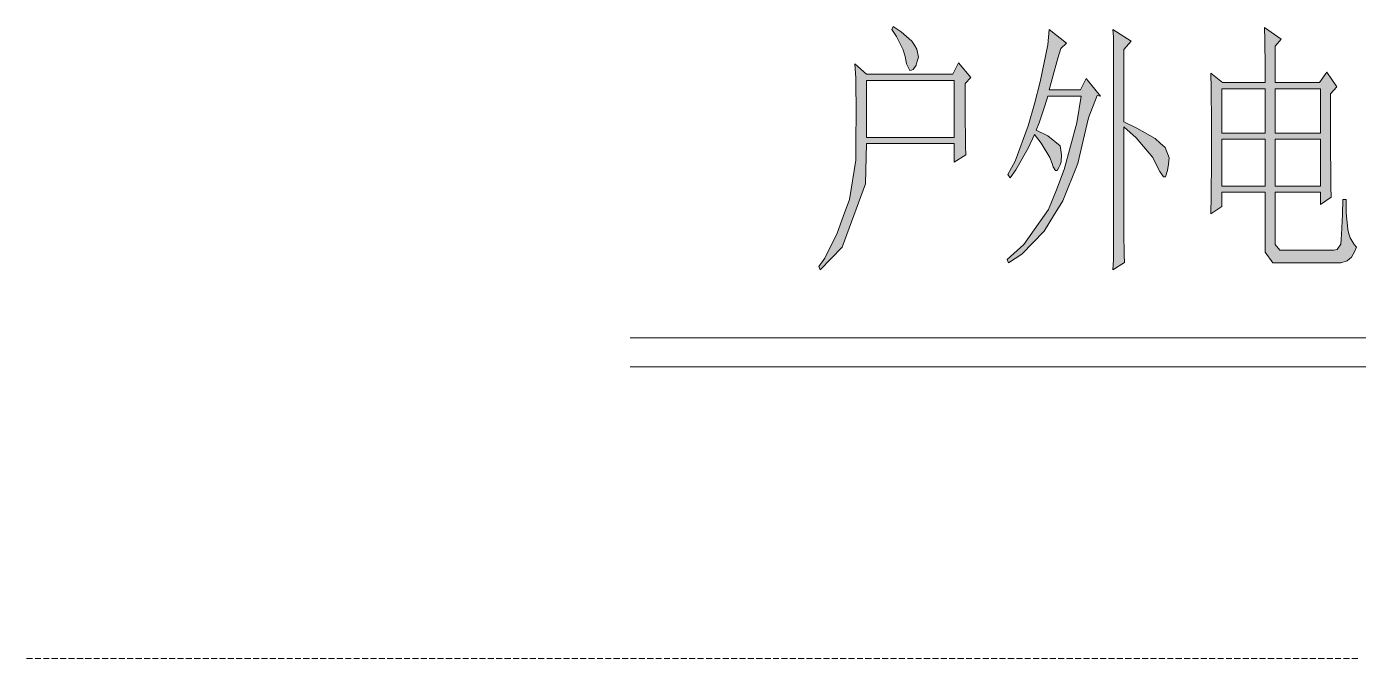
# Model space of a CAD drawing. Header units: millimetres. Extents: x -4415 to 173792, y -78716 to 47289.
# Drawn here: x 9236 to 15349, y -55595 to -52694 of the extents above; entities that cross this region are included whole.
import ezdxf

# ---------------------------------------------------------------- set-up
doc = ezdxf.new("R2010")
doc.units = ezdxf.units.MM

msp = doc.modelspace()

# ---------------------------------------------------------------- hatches: boundary and pattern name
h = msp.add_hatch(color=0)
h.dxf.hatch_style = 2
h.paths.add_polyline_path([(13214.8, -52693.7), (13251.3, -52717.3), (13299.6, -52760.3), (13311.4, -52778.5), (13323.3, -52797.9), (13329.7, -52834.4), (13324.3, -52852.6), (13320, -52870.9), (13306.1, -52890.2), (13297.5, -52893.4), (13290, -52895.5), (13275, -52864.4), (13268.5, -52831.1), (13259.9, -52800), (13229.9, -52738.8), (13208.4, -52707.7)])
h = msp.add_hatch(color=0)
h.dxf.hatch_style = 2
h.paths.add_polyline_path([(13929.8, -52707.7), (14010.3, -52769.9), (13983.5, -52793.6), (13970.6, -52838.7), (13943.7, -52934.2), (13929.8, -52983.6), (14073.6, -52983.6), (14099.4, -52932), (14166, -53012.6), (14149.9, -53010.4), (14110.1, -53112.4), (14086.5, -53216.5), (14061.8, -53321.7), (13993.1, -53494.6), (13950.2, -53563.3), (13907.2, -53633), (13804.2, -53739.3), (13744.1, -53778), (13737.6, -53762.9), (13813.8, -53694.2), (13926.6, -53534.3), (13963.1, -53443), (13999.6, -53350.7), (14056.5, -53136), (14076.9, -53012.6), (13923.3, -53012.6), (13910.5, -53057.6), (13883.6, -53136), (13870.7, -53169.3), (13923.3, -53195.1), (13980.2, -53241.2), (13983.5, -53261.6), (13986.7, -53282), (13985.6, -53315.3), (13980.2, -53328.2), (13974.9, -53341), (13966.3, -53355), (13963.1, -53355), (13958.8, -53355), (13948, -53337.8), (13943.7, -53321.7), (13933, -53294.9), (13893.3, -53228.3), (13863.2, -53188.6), (13833.2, -53251.9), (13777.3, -53351.8), (13750.5, -53388.3), (13740.8, -53373.3), (13774.1, -53312.1), (13834.2, -53148.9), (13862.2, -53048), (13889, -52947.1), (13923.3, -52777.5)])
h = msp.add_hatch(color=0)
h.dxf.hatch_style = 2
h.paths.add_polyline_path([(14273.3, -53154.3), (14273.3, -53577.2), (14273.3, -53641.6), (14274.4, -53741.5), (14276.5, -53776.9), (14222.8, -53810.2), (14225, -53765.1), (14226.1, -53661), (14226.1, -53600.8), (14226.1, -52907.4), (14226.1, -52840.8), (14225, -52741), (14222.8, -52707.7), (14306.6, -52760.3), (14273.3, -52798.9), (14273.3, -53130.6), (14332.3, -53159.6), (14416.1, -53207.9), (14439.7, -53228.3), (14462.2, -53248.7), (14481.6, -53297), (14477.3, -53326), (14473, -53353.9), (14464.4, -53382.9), (14459, -53382.9), (14454.7, -53382.9), (14437.5, -53359.3), (14425.7, -53335.7), (14406.4, -53294.9), (14329.1, -53204.7)])
h = msp.add_hatch(color=0)
h.paths.add_polyline_path([(14921.7, -52950.3), (14921.7, -52881.6), (14919.5, -52754.9), (14918.5, -52698), (14994.7, -52750.6), (14967.9, -52783.9), (14967.9, -52950.3), (15170.7, -52950.3), (15204, -52903.1), (15251.3, -52969.6), (15221.2, -53002.9), (15221.2, -53192.9), (15223.3, -53430.2), (15224.4, -53477.4), (15175, -53510.7), (15175, -53453.8), (14967.9, -53453.8), (14967.9, -53668.5), (14967.9, -53694.2), (14988.3, -53720), (15008.6, -53720), (15237.3, -53720), (15252.3, -53717.8), (15269.5, -53693.2), (15270.6, -53670.6), (15272.7, -53648.1), (15275.9, -53556.8), (15278.1, -53488.1), (15294.2, -53488.1), (15294.2, -53547.2), (15300.6, -53625.5), (15306, -53644.8), (15311.4, -53663.1), (15329.6, -53694.2), (15341.4, -53706), (15333.9, -53725.4), (15317.8, -53752.2), (15308.2, -53760.8), (15297.4, -53769.4), (15269.5, -53778), (15251.3, -53778), (14991.5, -53778), (14957.1, -53778), (14921.7, -53729.7), (14921.7, -53682.4), (14921.7, -53453.8), (14722, -53453.8), (14722, -53520.3), (14672.6, -53553.6), (14673.7, -53473.1), (14675.9, -53306.7), (14675.9, -53220.8), (14675.9, -53136), (14673.7, -52979.3), (14672.6, -52907.4), (14725.2, -52950.3)])
h.paths.add_polyline_path([(14967.9, -53211.2), (14967.9, -53425.9), (15175, -53425.9), (15175, -53211.2)])
h.paths.add_polyline_path([(14722, -53211.2), (14722, -53425.9), (14921.7, -53425.9), (14921.7, -53211.2)])
h.paths.add_polyline_path([(14967.9, -52979.3), (14967.9, -53183.2), (15175, -53183.2), (15175, -52979.3)])
h.paths.add_polyline_path([(14722, -52979.3), (14722, -53183.2), (14921.7, -53183.2), (14921.7, -52979.3)])
h = msp.add_hatch(color=0)
h.paths.add_polyline_path([(13038.8, -52864.4), (13091.4, -52911.7), (13487.5, -52911.7), (13514.3, -52860.1), (13571.2, -52926.7), (13544.4, -52954.6), (13544.4, -53078), (13545.5, -53242.3), (13547.6, -53283.1), (13493.9, -53316.4), (13493.9, -53230.5), (13091.4, -53230.5), (13087.1, -53416.2), (12979.7, -53706), (12878.8, -53810.2), (12872.4, -53796.2), (12900.3, -53757.6), (12957.2, -53642.7), (12985.1, -53565.4), (13013, -53488.1), (13043.1, -53307.8), (13043.1, -53204.7), (13044.1, -53100.6), (13042, -52931)])
h.paths.add_polyline_path([(13091.4, -52940.6), (13091.4, -53202.6), (13493.9, -53202.6), (13493.9, -52940.6)])

# ---------------------------------------------------------------- linework, layer by layer
at = {"color": 0, "lineweight": 0}
for points in [[(13214.8, -52693.7), (13251.3, -52717.3), (13299.6, -52760.3), (13311.4, -52778.5), (13323.3, -52797.9), (13329.7, -52834.4), (13324.3, -52852.6), (13320, -52870.9), (13306.1, -52890.2), (13297.5, -52893.4), (13290, -52895.5), (13275, -52864.4), (13268.5, -52831.1), (13259.9, -52800), (13229.9, -52738.8), (13208.4, -52707.7)], [(13929.8, -52707.7), (14010.3, -52769.9), (13983.5, -52793.6), (13970.6, -52838.7), (13943.7, -52934.2), (13929.8, -52983.6), (14073.6, -52983.6), (14099.4, -52932), (14166, -53012.6), (14149.9, -53010.4), (14110.1, -53112.4), (14086.5, -53216.5), (14061.8, -53321.7), (13993.1, -53494.6), (13950.2, -53563.3), (13907.2, -53633), (13804.2, -53739.3), (13744.1, -53778), (13737.6, -53762.9), (13813.8, -53694.2), (13926.6, -53534.3), (13963.1, -53443), (13999.6, -53350.7), (14056.5, -53136), (14076.9, -53012.6), (13923.3, -53012.6), (13910.5, -53057.6), (13883.6, -53136), (13870.7, -53169.3), (13923.3, -53195.1), (13980.2, -53241.2), (13983.5, -53261.6), (13986.7, -53282), (13985.6, -53315.3), (13980.2, -53328.2), (13974.9, -53341), (13966.3, -53355), (13963.1, -53355), (13958.8, -53355), (13948, -53337.8), (13943.7, -53321.7), (13933, -53294.9), (13893.3, -53228.3), (13863.2, -53188.6), (13833.2, -53251.9), (13777.3, -53351.8), (13750.5, -53388.3), (13740.8, -53373.3), (13774.1, -53312.1), (13834.2, -53148.9), (13862.2, -53048), (13889, -52947.1), (13923.3, -52777.5)], [(14273.3, -53154.3), (14273.3, -53577.2), (14273.3, -53641.6), (14274.4, -53741.5), (14276.5, -53776.9), (14222.8, -53810.2), (14225, -53765.1), (14226.1, -53661), (14226.1, -53600.8), (14226.1, -52907.4), (14226.1, -52840.8), (14225, -52741), (14222.8, -52707.7), (14306.6, -52760.3), (14273.3, -52798.9), (14273.3, -53130.6), (14332.3, -53159.6), (14416.1, -53207.9), (14439.7, -53228.3), (14462.2, -53248.7), (14481.6, -53297), (14477.3, -53326), (14473, -53353.9), (14464.4, -53382.9), (14459, -53382.9), (14454.7, -53382.9), (14437.5, -53359.3), (14425.7, -53335.7), (14406.4, -53294.9), (14329.1, -53204.7)], [(14921.7, -52950.3), (14921.7, -52881.6), (14919.5, -52754.9), (14918.5, -52698), (14994.7, -52750.6), (14967.9, -52783.9), (14967.9, -52950.3), (15170.7, -52950.3), (15204, -52903.1), (15251.3, -52969.6), (15221.2, -53002.9), (15221.2, -53192.9), (15223.3, -53430.2), (15224.4, -53477.4), (15175, -53510.7), (15175, -53453.8), (14967.9, -53453.8), (14967.9, -53668.5), (14967.9, -53694.2), (14988.3, -53720), (15008.6, -53720), (15237.3, -53720), (15252.3, -53717.8), (15269.5, -53693.2), (15270.6, -53670.6), (15272.7, -53648.1), (15275.9, -53556.8), (15278.1, -53488.1), (15294.2, -53488.1), (15294.2, -53547.2), (15300.6, -53625.5), (15306, -53644.8), (15311.4, -53663.1), (15329.6, -53694.2), (15341.4, -53706), (15333.9, -53725.4), (15317.8, -53752.2), (15308.2, -53760.8), (15297.4, -53769.4), (15269.5, -53778), (15251.3, -53778), (14991.5, -53778), (14957.1, -53778), (14921.7, -53729.7), (14921.7, -53682.4), (14921.7, -53453.8), (14722, -53453.8), (14722, -53520.3), (14672.6, -53553.6), (14673.7, -53473.1), (14675.9, -53306.7), (14675.9, -53220.8), (14675.9, -53136), (14673.7, -52979.3), (14672.6, -52907.4), (14725.2, -52950.3)], [(13038.8, -52864.4), (13091.4, -52911.7), (13487.5, -52911.7), (13514.3, -52860.1), (13571.2, -52926.7), (13544.4, -52954.6), (13544.4, -53078), (13545.5, -53242.3), (13547.6, -53283.1), (13493.9, -53316.4), (13493.9, -53230.5), (13091.4, -53230.5), (13087.1, -53416.2), (12979.7, -53706), (12878.8, -53810.2), (12872.4, -53796.2), (12900.3, -53757.6), (12957.2, -53642.7), (12985.1, -53565.4), (13013, -53488.1), (13043.1, -53307.8), (13043.1, -53204.7), (13044.1, -53100.6), (13042, -52931)], [(13091.4, -52940.6), (13091.4, -53202.6), (13493.9, -53202.6), (13493.9, -52940.6)], [(14722, -52979.3), (14722, -53183.2), (14921.7, -53183.2), (14921.7, -52979.3)], [(14967.9, -52979.3), (14967.9, -53183.2), (15175, -53183.2), (15175, -52979.3)], [(14722, -53211.2), (14722, -53425.9), (14921.7, -53425.9), (14921.7, -53211.2)], [(14967.9, -53211.2), (14967.9, -53425.9), (15175, -53425.9), (15175, -53211.2)]]:
    msp.add_lwpolyline(points, close=True, dxfattribs=at)
for points in [[(12007.2, -54122.6), (19136.2, -54122.6)], [(12007.2, -54255.7), (19136.2, -54255.7)], [(9263.3, -55595.4), (9236.5, -55595.4)], [(9301.9, -55595.4), (9275.1, -55595.4)], [(9340.6, -55595.4), (9313.7, -55595.4)], [(9379.2, -55595.4), (9351.3, -55595.4)], [(9417.9, -55595.4), (9390, -55595.4)], [(9456.5, -55595.4), (9428.6, -55595.4)], [(9495.2, -55595.4), (9467.3, -55595.4)], [(9533.8, -55595.4), (9505.9, -55595.4)], [(9571.4, -55595.4), (9544.6, -55595.4)], [(9610, -55595.4), (9583.2, -55595.4)], [(9648.7, -55595.4), (9620.8, -55595.4)], [(9687.3, -55595.4), (9659.4, -55595.4)], [(9726, -55595.4), (9698.1, -55595.4)], [(9764.6, -55595.4), (9736.7, -55595.4)], [(9803.3, -55595.4), (9775.4, -55595.4)], [(9840.8, -55595.4), (9814, -55595.4)], [(9879.5, -55595.4), (9852.6, -55595.4)], [(9918.1, -55595.4), (9891.3, -55595.4)], [(9956.8, -55595.4), (9928.9, -55595.4)], [(9995.4, -55595.4), (9967.5, -55595.4)], [(10034.1, -55595.4), (10006.2, -55595.4)], [(10072.7, -55595.4), (10044.8, -55595.4)], [(10110.3, -55595.4), (10083.4, -55595.4)], [(10148.9, -55595.4), (10122.1, -55595.4)], [(10187.6, -55595.4), (10160.7, -55595.4)], [(10226.2, -55595.4), (10198.3, -55595.4)], [(10264.9, -55595.4), (10237, -55595.4)], [(10303.5, -55595.4), (10275.6, -55595.4)], [(10342.2, -55595.4), (10314.2, -55595.4)], [(10380.8, -55595.4), (10352.9, -55595.4)], [(10418.4, -55595.4), (10391.5, -55595.4)], [(10457, -55595.4), (10430.2, -55595.4)], [(10495.7, -55595.4), (10468.8, -55595.4)], [(10534.3, -55595.4), (10506.4, -55595.4)], [(10573, -55595.4), (10545, -55595.4)], [(10611.6, -55595.4), (10583.7, -55595.4)], [(10650.3, -55595.4), (10622.3, -55595.4)], [(10687.8, -55595.4), (10661, -55595.4)], [(10726.5, -55595.4), (10699.6, -55595.4)], [(10765.1, -55595.4), (10738.3, -55595.4)], [(10803.8, -55595.4), (10775.9, -55595.4)], [(10842.4, -55595.4), (10814.5, -55595.4)], [(10881.1, -55595.4), (10853.1, -55595.4)], [(10919.7, -55595.4), (10891.8, -55595.4)], [(10958.3, -55595.4), (10930.4, -55595.4)], [(10995.9, -55595.4), (10969.1, -55595.4)], [(11034.6, -55595.4), (11007.7, -55595.4)], [(11073.2, -55595.4), (11046.4, -55595.4)], [(11111.9, -55595.4), (11083.9, -55595.4)], [(11150.5, -55595.4), (11122.6, -55595.4)], [(11189.1, -55595.4), (11161.2, -55595.4)], [(11227.8, -55595.4), (11199.9, -55595.4)], [(11265.4, -55595.4), (11238.5, -55595.4)], [(11304, -55595.4), (11277.2, -55595.4)], [(11342.7, -55595.4), (11315.8, -55595.4)], [(11381.3, -55595.4), (11353.4, -55595.4)], [(11419.9, -55595.4), (11392, -55595.4)], [(11458.6, -55595.4), (11430.7, -55595.4)], [(11497.2, -55595.4), (11469.3, -55595.4)], [(11535.9, -55595.4), (11508, -55595.4)], [(11573.5, -55595.4), (11546.6, -55595.4)], [(11612.1, -55595.4), (11585.3, -55595.4)], [(11650.8, -55595.4), (11623.9, -55595.4)], [(11689.4, -55595.4), (11661.5, -55595.4)], [(11728, -55595.4), (11700.1, -55595.4)], [(11766.7, -55595.4), (11738.8, -55595.4)], [(11805.3, -55595.4), (11777.4, -55595.4)], [(11842.9, -55595.4), (11816.1, -55595.4)], [(11881.6, -55595.4), (11854.7, -55595.4)], [(11920.2, -55595.4), (11893.4, -55595.4)], [(11958.8, -55595.4), (11930.9, -55595.4)], [(11997.5, -55595.4), (11969.6, -55595.4)], [(12036.1, -55595.4), (12008.2, -55595.4)], [(12074.8, -55595.4), (12046.9, -55595.4)], [(12113.4, -55595.4), (12085.5, -55595.4)], [(12151, -55595.4), (12124.2, -55595.4)], [(12189.6, -55595.4), (12162.8, -55595.4)], [(12228.3, -55595.4), (12200.4, -55595.4)], [(12266.9, -55595.4), (12239, -55595.4)], [(12305.6, -55595.4), (12277.7, -55595.4)], [(12344.2, -55595.4), (12316.3, -55595.4)], [(12382.9, -55595.4), (12355, -55595.4)], [(12420.4, -55595.4), (12393.6, -55595.4)], [(12459.1, -55595.4), (12432.3, -55595.4)], [(12497.7, -55595.4), (12470.9, -55595.4)], [(12536.4, -55595.4), (12508.5, -55595.4)], [(12575, -55595.4), (12547.1, -55595.4)], [(12613.7, -55595.4), (12585.8, -55595.4)], [(12652.3, -55595.4), (12624.4, -55595.4)], [(12689.9, -55595.4), (12663.1, -55595.4)], [(12728.5, -55595.4), (12701.7, -55595.4)], [(12767.2, -55595.4), (12740.3, -55595.4)], [(12805.8, -55595.4), (12777.9, -55595.4)], [(12844.5, -55595.4), (12816.6, -55595.4)], [(12883.1, -55595.4), (12855.2, -55595.4)], [(12921.8, -55595.4), (12893.9, -55595.4)], [(12960.4, -55595.4), (12932.5, -55595.4)], [(12998, -55595.4), (12971.2, -55595.4)], [(13036.6, -55595.4), (13009.8, -55595.4)], [(13075.3, -55595.4), (13048.4, -55595.4)], [(13113.9, -55595.4), (13086, -55595.4)], [(13152.6, -55595.4), (13124.7, -55595.4)], [(13191.2, -55595.4), (13163.3, -55595.4)], [(13229.9, -55595.4), (13202, -55595.4)], [(13267.4, -55595.4), (13240.6, -55595.4)], [(13306.1, -55595.4), (13279.2, -55595.4)], [(13344.7, -55595.4), (13317.9, -55595.4)], [(13383.4, -55595.4), (13355.5, -55595.4)], [(13422, -55595.4), (13394.1, -55595.4)], [(13460.7, -55595.4), (13432.8, -55595.4)], [(13499.3, -55595.4), (13471.4, -55595.4)], [(13538, -55595.4), (13510, -55595.4)], [(13575.5, -55595.4), (13548.7, -55595.4)], [(13614.2, -55595.4), (13587.3, -55595.4)], [(13652.8, -55595.4), (13626, -55595.4)], [(13691.5, -55595.4), (13663.6, -55595.4)], [(13730.1, -55595.4), (13702.2, -55595.4)], [(13768.8, -55595.4), (13740.8, -55595.4)], [(13807.4, -55595.4), (13779.5, -55595.4)], [(13845, -55595.4), (13818.1, -55595.4)], [(13883.6, -55595.4), (13856.8, -55595.4)], [(13922.3, -55595.4), (13895.4, -55595.4)], [(13960.9, -55595.4), (13933, -55595.4)], [(13999.6, -55595.4), (13971.6, -55595.4)], [(14038.2, -55595.4), (14010.3, -55595.4)], [(14076.9, -55595.4), (14048.9, -55595.4)], [(14115.5, -55595.4), (14087.6, -55595.4)], [(14153.1, -55595.4), (14126.2, -55595.4)], [(14191.7, -55595.4), (14164.9, -55595.4)], [(14230.4, -55595.4), (14202.5, -55595.4)], [(14269, -55595.4), (14241.1, -55595.4)], [(14307.7, -55595.4), (14279.7, -55595.4)], [(14346.3, -55595.4), (14318.4, -55595.4)], [(14384.9, -55595.4), (14357, -55595.4)], [(14422.5, -55595.4), (14395.7, -55595.4)], [(14461.2, -55595.4), (14434.3, -55595.4)], [(14499.8, -55595.4), (14473, -55595.4)], [(14538.5, -55595.4), (14510.5, -55595.4)], [(14577.1, -55595.4), (14549.2, -55595.4)], [(14615.7, -55595.4), (14587.8, -55595.4)], [(14654.4, -55595.4), (14626.5, -55595.4)], [(14692, -55595.4), (14665.1, -55595.4)], [(14730.6, -55595.4), (14703.8, -55595.4)], [(14769.3, -55595.4), (14742.4, -55595.4)], [(14807.9, -55595.4), (14780, -55595.4)], [(14846.5, -55595.4), (14818.6, -55595.4)], [(14885.2, -55595.4), (14857.3, -55595.4)], [(14923.8, -55595.4), (14895.9, -55595.4)], [(14962.5, -55595.4), (14934.6, -55595.4)], [(15000.1, -55595.4), (14973.2, -55595.4)], [(15038.7, -55595.4), (15011.9, -55595.4)], [(15077.4, -55595.4), (15050.5, -55595.4)], [(15116, -55595.4), (15088.1, -55595.4)], [(15154.6, -55595.4), (15126.7, -55595.4)], [(15193.3, -55595.4), (15165.4, -55595.4)], [(15231.9, -55595.4), (15204, -55595.4)], [(15269.5, -55595.4), (15242.7, -55595.4)], [(15308.2, -55595.4), (15281.3, -55595.4)], [(15346.8, -55595.4), (15320, -55595.4)]]:
    msp.add_lwpolyline(points, dxfattribs=at)

doc.saveas('drawing.dxf')
